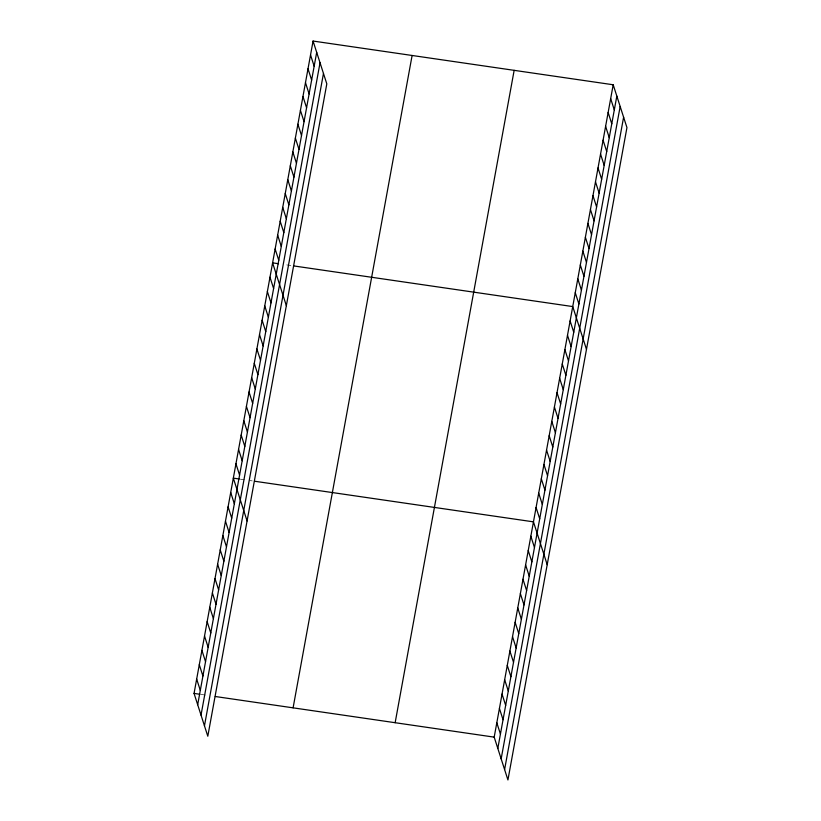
<?xml version="1.0" encoding="UTF-8"?>
<svg xmlns="http://www.w3.org/2000/svg" width="821" height="821" viewBox="0 0 821 821"><rect width="100%" height="100%" fill="white"/><g stroke="black" fill="none" stroke-linecap="round" stroke-linejoin="round"><path stroke-width="0.62" stroke-dasharray="4.11 3.08" d="M286.755 264.916L292.645 265.768M240.399 479.166L247.48 480.193M249.83 480.542L252.191 480.88M201.124 694.443L208.206 695.469"/><path stroke-width="1.23" d="M313.068 41.05L326.809 83.865L207.805 736.232L194.054 693.417L313.068 41.05L613.195 84.768L626.946 127.583L507.932 779.95L494.191 737.135L613.195 84.768M197.687 704.716L316.69 52.359M201.022 715.122L320.036 62.755M204.46 725.836L323.474 73.469M293.097 707.835L412.111 55.479M395.147 722.706L514.151 70.339M497.813 748.434L616.828 96.078M501.159 758.84L620.163 106.473M504.597 769.554L623.611 117.187M278.493 263.715L272.603 262.853L286.344 305.669M293.826 265.942L572.74 306.572L586.481 349.387M239.219 478.992L233.328 478.13L247.08 520.955M254.551 481.229L533.465 521.848L547.207 564.674M194.054 693.417L199.944 694.268M215.276 696.506L494.191 737.135M610.67 98.633L614.303 109.942M608.145 112.498L611.768 123.797M605.611 126.352L609.244 137.661M603.086 140.217L606.709 151.526M600.551 154.081L604.184 165.39M598.027 167.946L601.66 179.255M595.492 181.81L599.125 193.109M592.967 195.665L596.6 206.974M590.443 209.529L594.065 220.839M587.908 223.394L591.541 234.703M585.383 237.259L589.006 248.568M582.848 251.123L586.481 262.422M580.324 264.988L583.957 276.287M577.789 278.842L581.422 290.152M575.264 292.707L578.897 304.016M570.113 320.919L573.746 332.228M567.496 335.276L571.129 346.585M564.879 349.623L568.512 360.932M562.262 363.98L565.895 375.289M559.645 378.327L563.278 389.636M557.028 392.684L560.651 403.994M554.411 407.031L558.034 418.341M551.784 421.389L555.417 432.698M549.167 435.735L552.8 447.045M546.55 450.093L550.183 461.402M543.933 464.44L547.566 475.749M541.316 478.797L544.949 490.106M538.699 493.144L542.332 504.453M536.082 507.501L539.705 518.81M530.838 536.205L534.471 547.504M528.221 550.552L531.854 561.862M525.604 564.91L529.237 576.209M522.987 579.257L526.62 590.566M520.37 593.614L524.003 604.913M517.753 607.961L521.386 619.27M515.136 622.318L518.759 633.617M512.52 636.665L516.142 647.974M509.892 651.022L513.525 662.321M507.275 665.369L510.908 676.678M310.533 54.915L314.166 66.224M504.658 679.726L508.291 691.025M308.008 68.779L311.641 80.078M502.042 694.073L505.674 705.383M305.474 82.634L309.107 93.943M302.949 96.498L306.582 107.808M499.425 708.431L503.057 719.73M300.424 110.363L304.047 121.672M496.808 722.778L500.441 734.087M297.89 124.228L301.523 135.537M295.365 138.092L298.988 149.391M292.83 151.947L296.463 163.256M290.306 165.811L293.939 177.12M287.771 179.676L291.404 190.985M285.246 193.54L288.879 204.85M282.722 207.405L286.344 218.704M280.187 221.27L283.82 232.569M277.662 235.124L281.285 246.433M275.127 248.989L278.76 260.298M269.986 277.2L273.609 288.51M267.369 291.558L270.992 302.867M264.742 305.905L268.375 317.214M262.125 320.262L265.758 331.571M259.508 334.609L263.141 345.918M256.891 348.966L260.524 360.275M254.274 363.313L257.907 374.622M251.657 377.67L255.29 388.98M249.04 392.017L252.663 403.327M246.423 406.374L250.046 417.684M243.796 420.721L247.429 432.031M241.179 435.079L244.812 446.388M238.562 449.426L242.195 460.735M235.945 463.783L239.578 475.092M230.711 492.487L234.334 503.786M228.094 506.834L231.717 518.143M225.477 521.191L229.1 532.49M222.85 535.538L226.483 546.848M220.233 549.896L223.866 561.195M217.616 564.243L221.249 575.552M214.999 578.6L218.632 589.899M212.382 592.947L216.015 604.256M209.766 607.304L213.388 618.603M207.149 621.651L210.771 632.96M204.521 636.008L208.154 647.307M201.904 650.355L205.537 661.664M199.287 664.712L202.92 676.011M196.671 679.059L200.303 690.369"/></g></svg>
